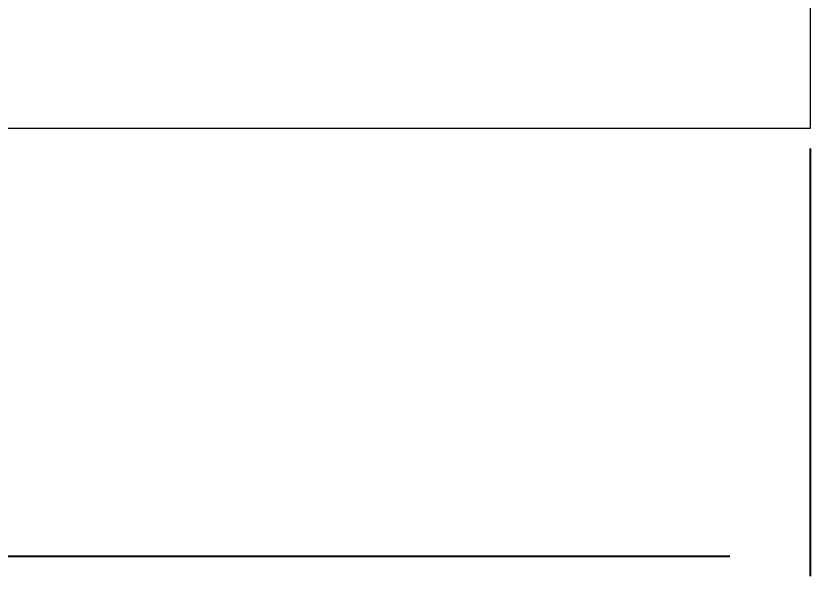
# Model space of a CAD drawing. Header units: millimetres. Extents: x 88508 to 142116, y -5268 to 20283.
# Drawn here: x 97285.2 to 97304.96, y 11037.82 to 11051.76 of the extents above; entities that cross this region are included whole.
import ezdxf

# ---------------------------------------------------------------- set-up
doc = ezdxf.new("R2010")
doc.units = ezdxf.units.MM
doc.layers.add('DIM', color=4, linetype='Continuous')
doc.layers.add('TEXT', color=4, linetype='Continuous')
doc.styles.get("Standard").update_dxf_attribs({"font": 'txt.shx', "width": 0.85, "bigfont": 'ctxt.shx'})
doc.dimstyles.new('T-2-WX', dxfattribs={"dimtxt": 2, "dimasz": 2, "dimexe": 0.5, "dimexo": 0.5, "dimgap": 0.5, "dimtad": 1, "dimtxsty": 'Standard', "dimblk": 'OPEN30', "dimcen": 0, "dimazin": 3, "dimtfac": 1, "dimtmove": 0, "dimatfit": 3, "dimldrblk": 'OPEN30', "dimlwd": -1, "dimlwe": -1})

# ---------------------------------------------------------------- blocks, each defined once
blk = doc.blocks.new('*D9387')
at = {"layer": 'Defpoints', "color": 0}
for p in [(97219.963, 11048.957), (97304.963, 11048.957), (97304.963, 11038.316)]:
    blk.add_point(p, dxfattribs=at)
at = {"layer": 'DIM', "color": 0}
for p, q in [((97219.963, 11048.457), (97219.963, 11037.816)), ((97304.963, 11048.457), (97304.963, 11037.816)), ((97221.963, 11038.316), (97302.963, 11038.316))]:
    blk.add_line(p, q, dxfattribs=at)
at = {"layer": 'DIM', "color": 0, "lineweight": 5, "insert": (97262.463, 11039.816), "char_height": 2, "attachment_point": 5}
blk.add_mtext('85', dxfattribs=at)
blk = doc.blocks.new('_Open30')

msp = doc.modelspace()

# ---------------------------------------------------------------- linework, layer by layer
at = {"layer": 'TEXT', "color": 2, "lineweight": 5}
msp.add_lwpolyline([(97219.963, 11075.455), (97304.963, 11075.455), (97304.963, 11048.957), (97219.963, 11048.957)], close=True, dxfattribs=at)

# ---------------------------------------------------------------- dimensions: what is measured, and where the dimension line sits
at = {"layer": 'DIM', "lineweight": 5}
dim = msp.add_linear_dim(base=(97304.963, 11038.316), p1=(97219.963, 11048.957), p2=(97304.963, 11048.957), dimstyle='T-2-WX', dxfattribs=at)
dim.commit()
dim.dimension.update_dxf_attribs({"geometry": '*D9387', "text_midpoint": (97262.463, 11039.816)})

doc.saveas('drawing.dxf')
